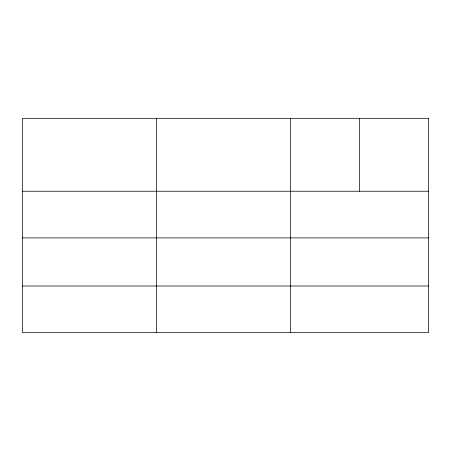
<?xml version="1.0" encoding="UTF-8"?>
<svg xmlns="http://www.w3.org/2000/svg" width="451" height="451" viewBox="0 0 451 451"><rect width="100%" height="100%" fill="white"/><g stroke="black" fill="none" stroke-linecap="round" stroke-linejoin="round"><path stroke-width="0.68" d="M22.55 191.23L428.45 191.23M22.55 237.908L428.45 237.908M22.55 286.007L428.45 286.007M359.447 118.314L359.447 191.23M290.444 118.314L290.444 332.686M156.497 118.314L156.497 332.686M428.45 118.314L22.55 118.314L22.55 332.686L428.45 332.686L428.45 118.314"/></g></svg>
